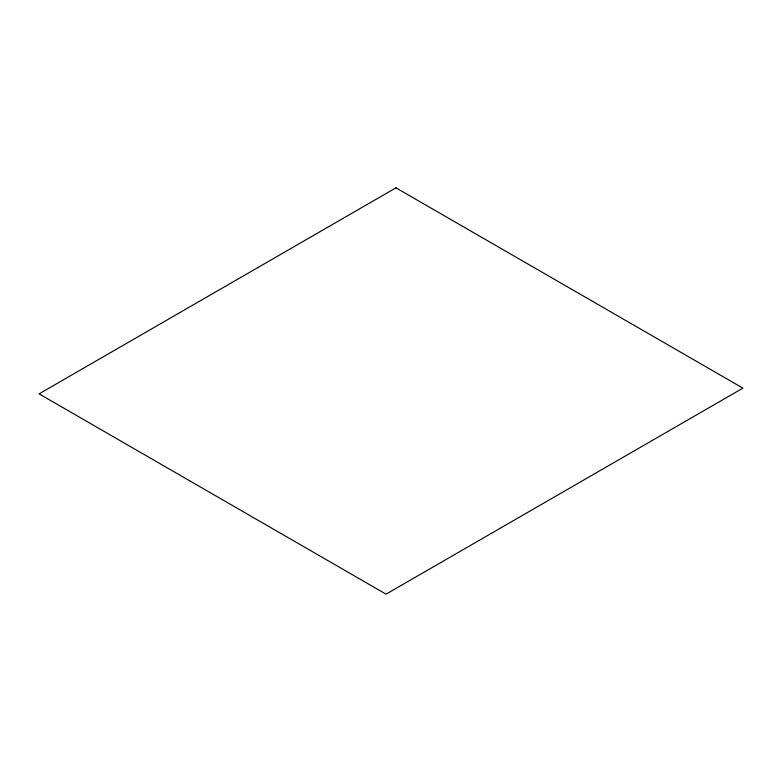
<?xml version="1.0" encoding="UTF-8"?>
<svg xmlns="http://www.w3.org/2000/svg" width="782" height="782" viewBox="0 0 782 782"><rect width="100%" height="100%" fill="white"/><g stroke="black" fill="none" stroke-linecap="round" stroke-linejoin="round"><path stroke-width="1.17" d="M395.956 187.836L39.1 393.864L386.044 594.164L742.9 388.136L395.956 187.836"/></g></svg>
